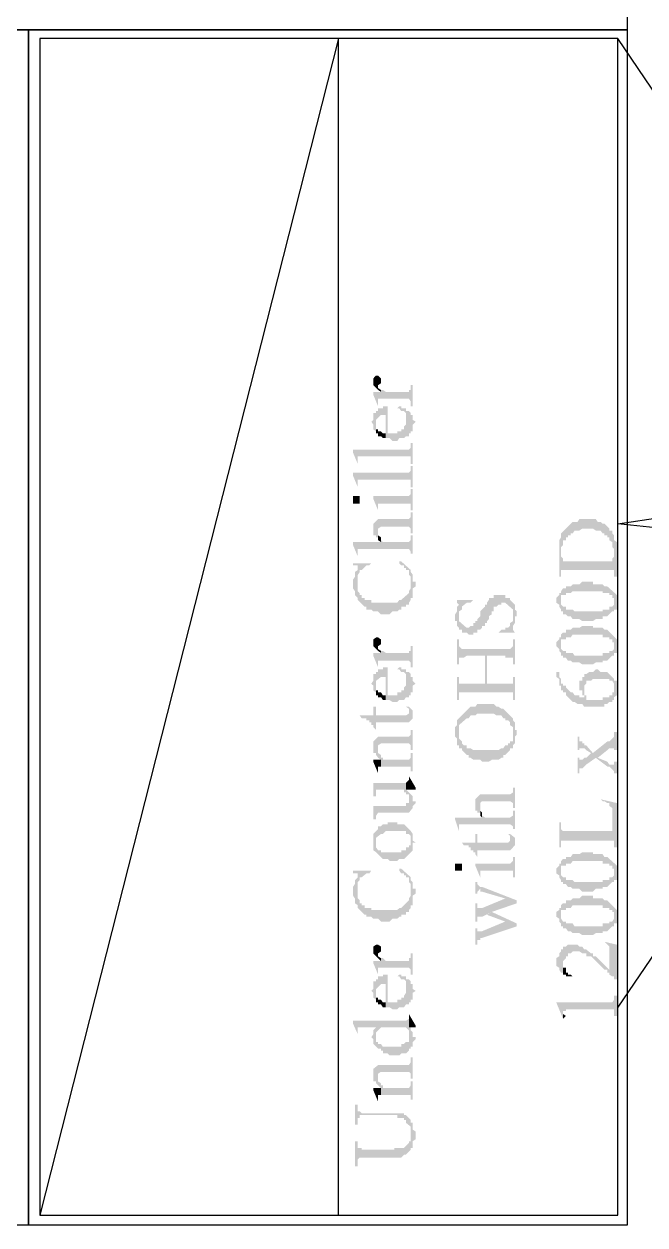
# Model space of a CAD drawing. Header units: millimetres. Extents: x 68727 to 319899, y -4876 to 265722.
# Drawn here: x 315421 to 316072, y 113856 to 115115 of the extents above; entities that cross this region are included whole.
import ezdxf

# ---------------------------------------------------------------- set-up
doc = ezdxf.new("R2010")
doc.units = ezdxf.units.MM
doc.layers.add('glass', color=151, linetype='Continuous')

# ---------------------------------------------------------------- blocks, each defined once
blk = doc.blocks.new('kitchen')
at = {"layer": 'glass', "linetype": 'Continuous', "lineweight": -3}
for points in [[(-26.44, 66.498), (-26.493, 66.463), (-26.493, 66.375), (-26.581, 66.463), (-26.581, 66.586), (-26.529, 66.639), (-26.493, 66.639), (-26.44, 66.586), (-26.44, 66.498)], [(-25.858, 66.075), (-25.894, 66.075), (-25.894, 66.163), (-25.929, 66.216), (-26.493, 66.216), (-26.493, 66.075), (-26.581, 66.287), (-26.581, 66.34), (-26.44, 66.34), (-26.44, 66.375), (-26.405, 66.375), (-26.352, 66.34), (-25.929, 66.34), (-25.929, 66.375), (-25.894, 66.375), (-25.894, 66.463), (-25.858, 66.463), (-25.858, 66.075)], [(-26.44, 66.34), (-26.493, 66.375), (-26.493, 66.41), (-26.44, 66.375), (-26.44, 66.34)], [(-25.929, 65.528), (-25.982, 65.528), (-26.017, 65.493), (-26.105, 65.493), (-26.141, 65.44), (-26.229, 65.44), (-26.282, 65.493), (-26.352, 65.493), (-26.352, 65.916), (-26.44, 65.916), (-26.529, 65.828), (-26.529, 65.616), (-26.581, 65.652), (-26.581, 65.74), (-26.617, 65.793), (-26.581, 65.828), (-26.581, 65.951), (-26.529, 65.951), (-26.529, 65.987), (-26.493, 65.987), (-26.493, 66.04), (-26.405, 66.04), (-26.405, 66.075), (-26.317, 66.075), (-26.317, 65.581), (-26.141, 65.581), (-26.141, 65.616), (-26.07, 65.616), (-26.07, 65.652), (-26.017, 65.652), (-26.017, 65.705), (-25.982, 65.74), (-25.982, 65.828), (-25.929, 65.528)], [(-25.805, 65.793), (-25.858, 65.74), (-25.858, 65.616), (-25.894, 65.616), (-25.894, 65.581), (-25.929, 65.581), (-25.929, 65.528), (-25.982, 65.828), (-25.982, 65.951), (-26.017, 65.987), (-26.07, 65.987), (-26.105, 66.04), (-26.141, 66.04), (-26.105, 66.075), (-26.07, 66.075), (-26.07, 66.04), (-25.982, 66.04), (-25.982, 65.987), (-25.929, 65.987), (-25.894, 65.951), (-25.894, 65.916), (-25.858, 65.916), (-25.858, 65.828), (-25.805, 65.793)], [(-26.352, 65.493), (-26.405, 65.493), (-26.44, 65.528), (-26.493, 65.528), (-26.493, 65.581), (-26.529, 65.581), (-26.529, 65.652), (-26.493, 65.652), (-26.493, 65.616), (-26.44, 65.616), (-26.405, 65.581), (-26.352, 65.581), (-26.352, 65.493)], [(-25.858, 65.017), (-25.894, 65.017), (-25.894, 65.158), (-26.864, 65.158), (-26.864, 65.017), (-26.952, 65.228), (-26.952, 65.281), (-25.929, 65.281), (-25.894, 65.316), (-25.894, 65.405), (-25.858, 65.405), (-25.858, 65.017)], [(-25.858, 64.593), (-25.894, 64.593), (-25.894, 64.734), (-26.864, 64.734), (-26.864, 64.593), (-26.952, 64.805), (-26.952, 64.858), (-25.929, 64.858), (-25.894, 64.893), (-25.894, 64.981), (-25.858, 64.981), (-25.858, 64.593)], [(-25.858, 64.17), (-25.894, 64.17), (-25.894, 64.293), (-26.493, 64.293), (-26.493, 64.17), (-26.581, 64.382), (-26.581, 64.435), (-25.929, 64.435), (-25.894, 64.47), (-25.894, 64.558), (-25.858, 64.558), (-25.858, 64.17)], [(-26.828, 64.293), (-26.952, 64.293), (-26.952, 64.435), (-26.828, 64.435), (-26.828, 64.293)], [(-25.858, 63.747), (-25.894, 63.747), (-25.894, 63.835), (-25.929, 63.87), (-26.44, 63.87), (-26.493, 63.835), (-26.493, 63.676), (-26.529, 63.676), (-26.529, 63.711), (-26.581, 63.711), (-26.581, 63.923), (-26.493, 64.011), (-25.929, 64.011), (-25.894, 64.046), (-25.894, 64.135), (-25.858, 64.135), (-25.858, 63.747)], [(-22.172, 63.464), (-22.207, 63.5), (-22.207, 63.588), (-22.26, 63.623), (-22.26, 63.676), (-22.295, 63.676), (-22.295, 63.711), (-22.348, 63.711), (-22.348, 63.747), (-22.383, 63.747), (-22.419, 63.8), (-22.507, 63.8), (-22.56, 63.835), (-22.754, 63.835), (-22.807, 63.8), (-22.895, 63.8), (-22.93, 63.747), (-22.966, 63.747), (-22.966, 63.711), (-23.018, 63.711), (-23.018, 63.676), (-23.054, 63.676), (-23.054, 63.623), (-23.107, 63.623), (-23.107, 63.535), (-23.142, 63.5), (-23.142, 63.747), (-22.93, 63.958), (-22.842, 63.958), (-22.807, 64.011), (-22.507, 64.011), (-22.472, 63.958), (-22.419, 63.958), (-22.383, 63.923), (-22.348, 63.923), (-22.26, 63.835), (-22.26, 63.8), (-22.207, 63.8), (-22.207, 63.747), (-22.172, 63.711), (-22.172, 63.464)], [(-25.858, 63.376), (-25.894, 63.376), (-25.894, 63.411), (-25.929, 63.464), (-26.864, 63.464), (-26.864, 63.323), (-26.952, 63.535), (-26.952, 63.588), (-26.44, 63.588), (-26.44, 63.623), (-26.405, 63.588), (-25.929, 63.588), (-25.894, 63.623), (-25.894, 63.711), (-25.858, 63.711), (-25.858, 63.376)], [(-26.44, 63.588), (-26.493, 63.623), (-26.493, 63.711), (-26.44, 63.676), (-26.44, 63.588)], [(-22.119, 62.953), (-22.172, 62.953), (-22.172, 63.076), (-23.142, 63.076), (-23.142, 62.953), (-23.177, 62.953), (-23.177, 63.623), (-23.142, 63.676), (-23.142, 63.323), (-23.107, 63.288), (-23.107, 63.235), (-22.207, 63.235), (-22.207, 63.288), (-22.172, 63.323), (-22.172, 63.623), (-22.119, 63.588), (-22.119, 62.953)], [(-26.617, 63.2), (-26.652, 63.165), (-26.705, 63.165), (-26.793, 63.076), (-26.828, 63.076), (-26.828, 63.041), (-26.864, 62.988), (-26.864, 63.165), (-26.952, 63.165), (-26.952, 63.2), (-26.617, 63.2)], [(-25.805, 62.776), (-25.858, 62.741), (-25.858, 62.565), (-25.894, 62.565), (-25.894, 62.953), (-25.929, 62.988), (-25.929, 63.076), (-25.982, 63.076), (-25.982, 63.112), (-26.017, 63.112), (-26.017, 63.165), (-26.07, 63.165), (-26.105, 63.2), (-26.105, 63.235), (-26.07, 63.235), (-25.894, 63.076), (-25.894, 63.041), (-25.858, 62.988), (-25.858, 62.865), (-25.805, 62.865), (-25.805, 62.776)], [(-25.894, 62.53), (-25.929, 62.477), (-25.929, 62.441), (-25.982, 62.441), (-25.982, 62.406), (-26.07, 62.406), (-26.07, 62.353), (-26.105, 62.353), (-26.141, 62.318), (-26.229, 62.318), (-26.282, 62.265), (-26.44, 62.265), (-26.493, 62.318), (-26.581, 62.318), (-26.617, 62.353), (-26.705, 62.353), (-26.705, 62.406), (-26.74, 62.406), (-26.864, 62.53), (-26.864, 62.565), (-26.917, 62.618), (-26.917, 62.688), (-26.952, 62.741), (-26.952, 62.9), (-26.917, 62.953), (-26.917, 63.041), (-26.864, 63.076), (-26.864, 62.688), (-26.828, 62.653), (-26.828, 62.618), (-26.793, 62.618), (-26.793, 62.565), (-26.74, 62.565), (-26.74, 62.53), (-26.617, 62.53), (-26.617, 62.477), (-26.141, 62.477), (-26.105, 62.53), (-26.07, 62.53), (-25.929, 62.653), (-25.929, 62.688), (-25.894, 62.741), (-25.894, 62.53)], [(-22.119, 62.353), (-22.172, 62.477), (-22.172, 62.565), (-22.207, 62.565), (-22.207, 62.618), (-22.26, 62.618), (-22.26, 62.653), (-22.383, 62.653), (-22.383, 62.688), (-22.93, 62.688), (-22.966, 62.653), (-23.054, 62.653), (-23.054, 62.618), (-23.142, 62.618), (-23.142, 62.353), (-23.177, 62.406), (-23.177, 62.441), (-23.23, 62.477), (-23.23, 62.565), (-23.177, 62.618), (-23.177, 62.653), (-23.142, 62.653), (-23.142, 62.688), (-23.107, 62.741), (-23.054, 62.741), (-23.054, 62.776), (-22.966, 62.776), (-22.93, 62.812), (-22.807, 62.812), (-22.754, 62.865), (-22.56, 62.865), (-22.56, 62.812), (-22.383, 62.812), (-22.348, 62.776), (-22.295, 62.776), (-22.119, 62.618), (-22.119, 62.353)], [(-24.747, 62.53), (-24.8, 62.477), (-24.871, 62.477), (-24.959, 62.406), (-24.959, 62.353), (-25.012, 62.318), (-25.012, 62.441), (-25.047, 62.477), (-25.047, 62.53), (-24.747, 62.53)], [(-23.953, 62.23), (-23.989, 62.23), (-23.989, 62.106), (-24.024, 62.053), (-24.024, 62.353), (-24.165, 62.477), (-24.236, 62.477), (-24.236, 62.441), (-24.288, 62.441), (-24.324, 62.406), (-24.377, 62.406), (-24.377, 62.318), (-24.412, 62.318), (-24.412, 62.265), (-24.465, 62.23), (-24.465, 62.177), (-24.5, 62.141), (-24.5, 62.106), (-24.535, 62.106), (-24.535, 62.053), (-24.588, 62.053), (-24.588, 62.018), (-24.624, 61.983), (-24.676, 61.983), (-24.676, 61.93), (-24.747, 61.93), (-24.747, 61.895), (-24.835, 61.895), (-24.871, 61.93), (-24.959, 61.93), (-24.959, 61.983), (-25.012, 61.983), (-25.012, 62.141), (-24.871, 62.018), (-24.835, 62.018), (-24.8, 62.053), (-24.747, 62.053), (-24.747, 62.106), (-24.712, 62.106), (-24.712, 62.141), (-24.676, 62.141), (-24.676, 62.177), (-24.624, 62.23), (-24.624, 62.318), (-24.535, 62.406), (-24.535, 62.441), (-24.5, 62.441), (-24.5, 62.477), (-24.465, 62.53), (-24.465, 62.565), (-24.377, 62.565), (-24.377, 62.618), (-24.165, 62.618), (-24.165, 62.565), (-24.077, 62.565), (-24.077, 62.53), (-23.989, 62.441), (-23.989, 62.353), (-23.953, 62.318), (-23.953, 62.23)], [(-22.119, 62.353), (-22.172, 62.353), (-22.172, 62.318), (-22.207, 62.318), (-22.295, 62.23), (-22.383, 62.23), (-22.383, 62.177), (-22.507, 62.177), (-22.56, 62.141), (-22.754, 62.141), (-22.807, 62.177), (-22.93, 62.177), (-22.966, 62.23), (-23.018, 62.23), (-23.054, 62.265), (-23.107, 62.265), (-23.107, 62.318), (-23.142, 62.318), (-23.142, 62.441), (-23.107, 62.406), (-23.054, 62.406), (-23.054, 62.353), (-22.93, 62.353), (-22.895, 62.318), (-22.383, 62.318), (-22.383, 62.353), (-22.26, 62.353), (-22.26, 62.406), (-22.207, 62.406), (-22.172, 62.441), (-22.172, 62.477), (-22.119, 62.353)], [(-25.012, 62.018), (-25.047, 62.053), (-25.047, 62.141), (-25.082, 62.141), (-25.082, 62.265), (-25.047, 62.318), (-25.047, 62.406), (-25.012, 62.441), (-25.012, 62.018)], [(-23.989, 61.93), (-24.288, 61.93), (-24.236, 61.983), (-24.165, 61.983), (-24.165, 62.018), (-24.112, 62.018), (-24.077, 62.053), (-24.077, 62.106), (-24.024, 62.141), (-24.024, 61.983), (-23.989, 61.93)], [(-22.119, 61.559), (-22.172, 61.683), (-22.172, 61.753), (-22.207, 61.753), (-22.207, 61.806), (-22.26, 61.806), (-22.26, 61.842), (-22.383, 61.842), (-22.383, 61.895), (-22.93, 61.895), (-22.966, 61.842), (-23.054, 61.842), (-23.054, 61.806), (-23.142, 61.806), (-23.142, 61.559), (-23.177, 61.595), (-23.177, 61.63), (-23.23, 61.683), (-23.23, 61.753), (-23.177, 61.806), (-23.177, 61.842), (-23.142, 61.842), (-23.142, 61.895), (-23.107, 61.93), (-23.054, 61.93), (-23.054, 61.983), (-22.966, 61.983), (-22.93, 62.018), (-22.807, 62.018), (-22.754, 62.053), (-22.56, 62.053), (-22.56, 62.018), (-22.383, 62.018), (-22.348, 61.983), (-22.295, 61.983), (-22.119, 61.806), (-22.119, 61.559)], [(-26.44, 61.718), (-26.493, 61.683), (-26.493, 61.595), (-26.581, 61.683), (-26.581, 61.806), (-26.529, 61.842), (-26.493, 61.842), (-26.44, 61.806), (-26.44, 61.718)], [(-25.858, 61.295), (-25.894, 61.295), (-25.894, 61.383), (-25.929, 61.418), (-26.493, 61.418), (-26.493, 61.295), (-26.581, 61.506), (-26.581, 61.559), (-26.44, 61.559), (-26.44, 61.595), (-26.405, 61.595), (-26.352, 61.559), (-25.929, 61.559), (-25.929, 61.595), (-25.894, 61.595), (-25.894, 61.683), (-25.858, 61.683), (-25.858, 61.295)], [(-26.44, 61.559), (-26.493, 61.595), (-26.493, 61.63), (-26.44, 61.595), (-26.44, 61.559)], [(-23.989, 61.348), (-24.024, 61.348), (-24.024, 61.471), (-24.165, 61.471), (-24.165, 61.506), (-24.5, 61.506), (-24.535, 60.995), (-24.535, 61.506), (-24.871, 61.506), (-24.923, 61.471), (-25.012, 61.471), (-25.012, 61.348), (-25.047, 61.348), (-25.047, 61.806), (-25.012, 61.806), (-25.012, 61.683), (-24.959, 61.63), (-24.077, 61.63), (-24.024, 61.683), (-24.024, 61.806), (-23.989, 61.806), (-23.989, 61.348)], [(-22.119, 61.559), (-22.172, 61.559), (-22.172, 61.506), (-22.207, 61.506), (-22.295, 61.418), (-22.383, 61.418), (-22.383, 61.383), (-22.507, 61.383), (-22.56, 61.348), (-22.754, 61.348), (-22.807, 61.383), (-22.93, 61.383), (-22.966, 61.418), (-23.018, 61.418), (-23.054, 61.471), (-23.107, 61.471), (-23.107, 61.506), (-23.142, 61.506), (-23.142, 61.63), (-23.107, 61.595), (-23.054, 61.595), (-23.054, 61.559), (-22.93, 61.559), (-22.895, 61.506), (-22.383, 61.506), (-22.383, 61.559), (-22.26, 61.559), (-22.26, 61.595), (-22.207, 61.595), (-22.172, 61.63), (-22.172, 61.683), (-22.119, 61.559)], [(-23.989, 60.695), (-24.024, 60.695), (-24.024, 60.836), (-25.012, 60.836), (-25.012, 60.695), (-25.047, 60.695), (-25.047, 61.118), (-25.012, 61.118), (-25.012, 60.995), (-24.535, 60.995), (-24.5, 61.506), (-24.5, 60.995), (-24.024, 60.995), (-24.024, 61.118), (-23.989, 61.118), (-23.989, 60.695)], [(-25.929, 60.748), (-25.982, 60.748), (-26.017, 60.695), (-26.105, 60.695), (-26.141, 60.66), (-26.229, 60.66), (-26.282, 60.695), (-26.352, 60.695), (-26.352, 61.118), (-26.44, 61.118), (-26.529, 61.048), (-26.529, 60.836), (-26.581, 60.871), (-26.581, 60.96), (-26.617, 60.995), (-26.581, 61.048), (-26.581, 61.171), (-26.529, 61.171), (-26.529, 61.207), (-26.493, 61.207), (-26.493, 61.26), (-26.405, 61.26), (-26.405, 61.295), (-26.317, 61.295), (-26.317, 60.783), (-26.141, 60.783), (-26.141, 60.836), (-26.07, 60.836), (-26.07, 60.871), (-26.017, 60.871), (-26.017, 60.924), (-25.982, 60.96), (-25.982, 61.048), (-25.929, 60.748)], [(-25.805, 60.995), (-25.858, 60.96), (-25.858, 60.836), (-25.894, 60.836), (-25.894, 60.783), (-25.929, 60.783), (-25.929, 60.748), (-25.982, 61.048), (-25.982, 61.171), (-26.017, 61.207), (-26.07, 61.207), (-26.105, 61.26), (-26.141, 61.26), (-26.105, 61.295), (-26.07, 61.295), (-26.07, 61.26), (-25.982, 61.26), (-25.982, 61.207), (-25.929, 61.207), (-25.894, 61.171), (-25.894, 61.118), (-25.858, 61.118), (-25.858, 61.048), (-25.805, 60.995)], [(-22.172, 60.695), (-22.207, 60.695), (-22.207, 60.66), (-22.26, 60.66), (-22.295, 60.625), (-22.348, 60.625), (-22.348, 60.572), (-22.719, 60.572), (-22.754, 60.625), (-22.842, 60.625), (-22.895, 60.66), (-22.93, 60.66), (-23.054, 60.783), (-23.054, 60.836), (-23.107, 60.836), (-23.107, 60.871), (-23.142, 60.871), (-23.142, 60.96), (-23.177, 60.96), (-23.177, 61.083), (-23.23, 61.118), (-23.23, 61.207), (-23.177, 61.207), (-23.177, 61.118), (-23.142, 61.083), (-23.142, 60.995), (-23.107, 60.995), (-23.107, 60.96), (-23.054, 60.96), (-23.054, 60.924), (-22.966, 60.836), (-22.93, 60.836), (-22.895, 60.783), (-22.807, 60.783), (-22.807, 60.748), (-22.719, 60.748), (-22.719, 60.783), (-22.683, 60.783), (-22.683, 60.695), (-22.383, 60.695), (-22.383, 60.748), (-22.26, 60.748), (-22.26, 60.783), (-22.207, 60.783), (-22.207, 60.836), (-22.172, 60.836), (-22.172, 60.695)], [(-22.119, 60.783), (-22.172, 60.748), (-22.172, 60.995), (-22.207, 61.048), (-22.26, 61.048), (-22.26, 61.083), (-22.56, 61.083), (-22.595, 61.048), (-22.683, 61.048), (-22.683, 60.995), (-22.719, 60.96), (-22.719, 61.171), (-22.683, 61.171), (-22.63, 61.207), (-22.56, 61.207), (-22.507, 61.26), (-22.472, 61.26), (-22.419, 61.207), (-22.295, 61.207), (-22.172, 61.083), (-22.172, 61.048), (-22.119, 61.048), (-22.119, 60.783)], [(-22.719, 60.783), (-22.754, 60.783), (-22.754, 60.871), (-22.807, 60.871), (-22.807, 61.048), (-22.754, 61.048), (-22.754, 61.118), (-22.719, 61.118), (-22.719, 60.783)], [(-26.352, 60.695), (-26.405, 60.695), (-26.44, 60.748), (-26.493, 60.748), (-26.493, 60.783), (-26.529, 60.783), (-26.529, 60.871), (-26.493, 60.871), (-26.493, 60.836), (-26.44, 60.836), (-26.405, 60.783), (-26.352, 60.783), (-26.352, 60.695)], [(-25.929, 60.289), (-26.529, 60.289), (-26.529, 60.148), (-26.581, 60.201), (-26.581, 60.236), (-26.617, 60.236), (-26.617, 60.289), (-26.652, 60.289), (-26.652, 60.325), (-26.705, 60.325), (-26.705, 60.36), (-26.793, 60.36), (-26.828, 60.413), (-26.581, 60.413), (-26.581, 60.572), (-26.529, 60.572), (-26.529, 60.413), (-25.982, 60.413), (-25.929, 60.448), (-25.929, 60.289)], [(-25.858, 60.36), (-25.929, 60.289), (-25.929, 60.536), (-25.982, 60.572), (-25.929, 60.572), (-25.858, 60.501), (-25.858, 60.36)], [(-24.024, 60.201), (-24.077, 60.236), (-24.077, 60.289), (-24.112, 60.325), (-24.165, 60.325), (-24.165, 60.36), (-24.2, 60.36), (-24.236, 60.413), (-24.324, 60.413), (-24.377, 60.448), (-24.676, 60.448), (-24.712, 60.413), (-24.8, 60.413), (-24.835, 60.36), (-24.871, 60.36), (-25.012, 60.236), (-25.012, 60.113), (-25.047, 59.866), (-25.047, 59.99), (-25.082, 60.025), (-25.082, 60.201), (-25.047, 60.236), (-25.047, 60.325), (-24.8, 60.572), (-24.712, 60.572), (-24.676, 60.625), (-24.377, 60.625), (-24.324, 60.572), (-24.288, 60.572), (-24.236, 60.536), (-24.2, 60.536), (-24.024, 60.36), (-24.024, 60.201)], [(-23.953, 60.06), (-23.989, 60.025), (-23.989, 59.901), (-24.024, 59.866), (-24.024, 59.813), (-24.077, 59.813), (-24.077, 59.778), (-24.165, 59.69), (-24.2, 59.69), (-24.2, 59.637), (-24.236, 59.637), (-24.288, 59.601), (-24.412, 59.601), (-24.465, 59.566), (-24.588, 59.566), (-24.624, 59.601), (-24.747, 59.601), (-24.8, 59.637), (-24.835, 59.637), (-24.835, 59.69), (-24.871, 59.69), (-24.959, 59.778), (-24.959, 59.813), (-25.012, 59.813), (-25.012, 59.866), (-25.047, 59.866), (-25.012, 60.113), (-25.012, 59.99), (-24.959, 59.937), (-24.959, 59.901), (-24.923, 59.866), (-24.871, 59.866), (-24.871, 59.813), (-24.8, 59.813), (-24.747, 59.778), (-24.288, 59.778), (-24.236, 59.813), (-24.2, 59.813), (-24.165, 59.866), (-24.112, 59.866), (-24.112, 59.901), (-24.077, 59.901), (-24.077, 59.937), (-24.024, 59.937), (-24.024, 60.325), (-23.989, 60.289), (-23.989, 60.148), (-23.953, 60.148), (-23.953, 60.06)], [(-25.858, 59.778), (-25.894, 59.778), (-25.894, 59.866), (-25.929, 59.901), (-26.44, 59.901), (-26.493, 59.866), (-26.493, 59.637), (-26.529, 59.69), (-26.529, 59.725), (-26.581, 59.725), (-26.581, 59.937), (-26.493, 60.025), (-25.929, 60.025), (-25.894, 60.06), (-25.894, 60.148), (-25.858, 60.148), (-25.858, 59.778)], [(-22.119, 59.778), (-22.172, 59.778), (-22.172, 59.813), (-22.26, 59.813), (-22.295, 59.778), (-22.472, 59.637), (-22.507, 59.637), (-22.683, 59.513), (-22.754, 59.443), (-22.807, 59.443), (-22.807, 59.355), (-22.842, 59.355), (-22.842, 59.637), (-22.807, 59.637), (-22.807, 59.601), (-22.754, 59.601), (-22.719, 59.637), (-22.683, 59.637), (-22.595, 59.725), (-22.56, 59.725), (-22.295, 59.937), (-22.26, 59.937), (-22.172, 60.025), (-22.172, 60.113), (-22.119, 60.113), (-22.119, 59.778)], [(-22.56, 59.725), (-22.595, 59.725), (-22.683, 59.778), (-22.719, 59.813), (-22.807, 59.813), (-22.807, 59.778), (-22.842, 59.778), (-22.842, 60.025), (-22.807, 60.025), (-22.807, 59.937), (-22.754, 59.937), (-22.754, 59.901), (-22.719, 59.901), (-22.719, 59.866), (-22.683, 59.866), (-22.56, 59.725)], [(-25.858, 59.39), (-25.894, 59.39), (-25.894, 59.478), (-26.44, 59.478), (-26.44, 59.601), (-26.493, 59.637), (-26.493, 59.725), (-26.44, 59.69), (-26.44, 59.637), (-26.405, 59.637), (-26.405, 59.601), (-25.929, 59.601), (-25.894, 59.637), (-25.894, 59.725), (-25.858, 59.725), (-25.858, 59.39)], [(-22.119, 59.355), (-22.172, 59.355), (-22.172, 59.39), (-22.26, 59.478), (-22.295, 59.478), (-22.507, 59.637), (-22.472, 59.637), (-22.295, 59.566), (-22.26, 59.513), (-22.172, 59.513), (-22.172, 59.566), (-22.119, 59.566), (-22.119, 59.355)], [(-26.44, 59.478), (-26.493, 59.478), (-26.493, 59.355), (-26.581, 59.566), (-26.581, 59.601), (-26.44, 59.601), (-26.44, 59.478)], [(-25.929, 58.966), (-25.982, 58.966), (-25.982, 59.002), (-26.017, 59.002), (-26.017, 59.055), (-26.529, 59.055), (-26.529, 58.931), (-26.581, 58.931), (-26.581, 59.178), (-25.982, 59.178), (-25.982, 59.055), (-25.929, 59.002), (-25.929, 58.966)], [(-25.805, 59.055), (-25.982, 59.055), (-25.982, 59.178), (-25.929, 59.231), (-25.929, 59.302), (-25.805, 59.09), (-25.805, 59.055)], [(-25.805, 58.808), (-25.858, 58.755), (-25.858, 58.72), (-25.929, 58.631), (-26.493, 58.631), (-26.529, 58.578), (-26.529, 58.508), (-26.581, 58.508), (-26.581, 58.755), (-25.982, 58.755), (-25.982, 58.808), (-25.929, 58.808), (-25.929, 59.002), (-25.858, 58.931), (-25.858, 58.843), (-25.805, 58.843), (-25.805, 58.808)], [(-23.989, 58.72), (-24.024, 58.72), (-24.024, 58.808), (-24.077, 58.843), (-24.588, 58.843), (-24.624, 58.808), (-24.624, 58.631), (-24.676, 58.631), (-24.676, 58.667), (-24.712, 58.667), (-24.712, 58.878), (-24.624, 58.966), (-24.077, 58.966), (-24.024, 59.002), (-24.024, 59.09), (-23.989, 59.09), (-23.989, 58.72)], [(-22.119, 57.996), (-22.172, 57.996), (-22.172, 58.12), (-22.207, 58.455), (-22.207, 58.72), (-22.26, 58.755), (-22.26, 58.808), (-22.295, 58.808), (-22.348, 58.843), (-22.383, 58.843), (-22.419, 58.878), (-22.119, 58.808), (-22.119, 57.996)], [(-23.989, 58.331), (-24.024, 58.331), (-24.024, 58.384), (-24.077, 58.42), (-25.012, 58.42), (-25.012, 58.296), (-25.082, 58.508), (-25.082, 58.543), (-24.588, 58.543), (-24.588, 58.578), (-24.535, 58.543), (-24.077, 58.543), (-24.024, 58.578), (-24.024, 58.667), (-23.989, 58.667), (-23.989, 58.331)], [(-24.588, 58.543), (-24.624, 58.578), (-24.624, 58.667), (-24.588, 58.631), (-24.588, 58.543)], [(-25.894, 58.208), (-25.929, 58.243), (-25.982, 58.243), (-25.982, 58.296), (-26.352, 58.296), (-26.405, 58.243), (-26.44, 58.243), (-26.529, 58.173), (-26.529, 57.908), (-26.581, 57.943), (-26.581, 58.243), (-26.493, 58.331), (-26.493, 58.384), (-26.44, 58.384), (-26.405, 58.42), (-26.317, 58.42), (-26.317, 58.455), (-26.141, 58.455), (-26.141, 58.42), (-26.017, 58.42), (-25.894, 58.296), (-25.894, 58.208)], [(-25.805, 58.085), (-25.858, 58.085), (-25.858, 57.943), (-26.017, 57.785), (-26.105, 57.785), (-26.141, 57.749), (-26.282, 57.749), (-26.317, 57.785), (-26.405, 57.785), (-26.529, 57.908), (-26.529, 57.996), (-26.493, 57.943), (-26.44, 57.943), (-26.44, 57.908), (-26.07, 57.908), (-26.07, 57.943), (-25.982, 57.943), (-25.982, 57.996), (-25.929, 57.996), (-25.929, 58.032), (-25.894, 58.032), (-25.894, 58.296), (-25.858, 58.243), (-25.858, 58.12), (-25.805, 58.085)], [(-22.172, 58.12), (-23.142, 58.12), (-23.142, 57.996), (-23.177, 57.996), (-23.177, 58.455), (-23.142, 58.455), (-23.142, 58.331), (-23.107, 58.296), (-22.207, 58.296), (-22.207, 58.455), (-22.172, 58.12)], [(-24.077, 57.943), (-24.676, 57.943), (-24.676, 57.82), (-24.712, 57.873), (-24.712, 57.908), (-24.747, 57.908), (-24.747, 57.943), (-24.8, 57.943), (-24.8, 57.996), (-24.835, 57.996), (-24.835, 58.032), (-24.923, 58.032), (-24.959, 58.085), (-24.712, 58.085), (-24.712, 58.243), (-24.676, 58.243), (-24.676, 58.085), (-24.112, 58.085), (-24.077, 58.12), (-24.077, 57.943)], [(-23.989, 58.032), (-24.077, 57.943), (-24.077, 58.208), (-24.112, 58.243), (-24.077, 58.243), (-23.989, 58.173), (-23.989, 58.032)], [(-22.119, 57.397), (-22.172, 57.52), (-22.172, 57.608), (-22.207, 57.608), (-22.207, 57.661), (-22.26, 57.661), (-22.26, 57.696), (-22.383, 57.696), (-22.383, 57.749), (-22.93, 57.749), (-22.966, 57.696), (-23.054, 57.696), (-23.054, 57.661), (-23.142, 57.661), (-23.142, 57.397), (-23.177, 57.45), (-23.177, 57.485), (-23.23, 57.52), (-23.23, 57.608), (-23.177, 57.661), (-23.177, 57.696), (-23.142, 57.696), (-23.142, 57.749), (-23.107, 57.785), (-23.054, 57.785), (-23.054, 57.82), (-22.966, 57.82), (-22.93, 57.873), (-22.807, 57.873), (-22.754, 57.908), (-22.56, 57.908), (-22.56, 57.873), (-22.383, 57.873), (-22.348, 57.82), (-22.295, 57.82), (-22.119, 57.661), (-22.119, 57.397)], [(-24.959, 57.573), (-25.082, 57.573), (-25.082, 57.696), (-24.959, 57.696), (-24.959, 57.573)], [(-23.989, 57.45), (-24.024, 57.45), (-24.024, 57.573), (-24.624, 57.573), (-24.624, 57.45), (-24.712, 57.661), (-24.712, 57.696), (-24.077, 57.696), (-24.024, 57.749), (-24.024, 57.82), (-23.989, 57.82), (-23.989, 57.45)], [(-26.617, 57.573), (-26.652, 57.52), (-26.705, 57.52), (-26.793, 57.45), (-26.828, 57.45), (-26.828, 57.397), (-26.864, 57.361), (-26.864, 57.52), (-26.952, 57.52), (-26.952, 57.573), (-26.617, 57.573)], [(-25.894, 56.885), (-25.929, 56.85), (-25.929, 56.815), (-25.982, 56.815), (-25.982, 56.762), (-26.07, 56.762), (-26.07, 56.726), (-26.105, 56.726), (-26.141, 56.691), (-26.229, 56.691), (-26.282, 56.638), (-26.44, 56.638), (-26.493, 56.691), (-26.581, 56.691), (-26.617, 56.726), (-26.705, 56.726), (-26.705, 56.762), (-26.74, 56.762), (-26.864, 56.885), (-26.864, 56.938), (-26.917, 56.973), (-26.917, 57.061), (-26.952, 57.114), (-26.952, 57.273), (-26.917, 57.326), (-26.917, 57.397), (-26.864, 57.45), (-26.864, 57.061), (-26.828, 57.026), (-26.828, 56.973), (-26.793, 56.973), (-26.793, 56.938), (-26.74, 56.938), (-26.74, 56.885), (-26.617, 56.885), (-26.617, 56.85), (-26.141, 56.85), (-26.105, 56.885), (-26.07, 56.885), (-25.929, 57.026), (-25.929, 57.061), (-25.894, 57.114), (-25.894, 56.885)], [(-25.805, 57.15), (-25.858, 57.114), (-25.858, 56.938), (-25.894, 56.938), (-25.894, 57.326), (-25.929, 57.361), (-25.929, 57.45), (-25.982, 57.45), (-25.982, 57.485), (-26.017, 57.485), (-26.017, 57.52), (-26.07, 57.52), (-26.105, 57.573), (-26.105, 57.608), (-26.07, 57.608), (-25.894, 57.45), (-25.894, 57.397), (-25.858, 57.361), (-25.858, 57.238), (-25.805, 57.238), (-25.805, 57.15)], [(-22.119, 57.397), (-22.172, 57.397), (-22.172, 57.361), (-22.207, 57.361), (-22.295, 57.273), (-22.383, 57.273), (-22.383, 57.238), (-22.507, 57.238), (-22.56, 57.185), (-22.754, 57.185), (-22.807, 57.238), (-22.93, 57.238), (-22.966, 57.273), (-23.018, 57.273), (-23.054, 57.326), (-23.107, 57.326), (-23.107, 57.361), (-23.142, 57.361), (-23.142, 57.485), (-23.107, 57.45), (-23.054, 57.45), (-23.054, 57.397), (-22.93, 57.397), (-22.895, 57.361), (-22.383, 57.361), (-22.383, 57.397), (-22.26, 57.397), (-22.26, 57.45), (-22.207, 57.45), (-22.172, 57.485), (-22.172, 57.52), (-22.119, 57.397)], [(-23.953, 56.973), (-24.165, 57.061), (-24.588, 57.185), (-24.624, 57.185), (-24.624, 57.238), (-24.676, 57.185), (-24.676, 57.15), (-24.712, 57.15), (-24.712, 57.361), (-24.676, 57.361), (-24.676, 57.326), (-24.624, 57.273), (-24.588, 57.273), (-23.953, 57.026), (-23.953, 56.973)], [(-23.953, 56.973), (-24.412, 56.815), (-24.588, 56.726), (-24.676, 56.726), (-24.676, 56.638), (-24.712, 56.638), (-24.712, 56.973), (-24.676, 56.973), (-24.676, 56.885), (-24.588, 56.885), (-24.165, 57.061), (-23.953, 56.973)], [(-22.119, 56.603), (-22.172, 56.726), (-22.172, 56.815), (-22.207, 56.815), (-22.207, 56.85), (-22.26, 56.85), (-22.26, 56.885), (-22.383, 56.885), (-22.383, 56.938), (-22.93, 56.938), (-22.966, 56.885), (-23.054, 56.885), (-23.054, 56.85), (-23.142, 56.85), (-23.142, 56.603), (-23.177, 56.638), (-23.177, 56.691), (-23.23, 56.726), (-23.23, 56.815), (-23.177, 56.85), (-23.177, 56.885), (-23.142, 56.885), (-23.142, 56.938), (-23.107, 56.973), (-23.054, 56.973), (-23.054, 57.026), (-22.966, 57.026), (-22.93, 57.061), (-22.807, 57.061), (-22.754, 57.114), (-22.56, 57.114), (-22.56, 57.061), (-22.383, 57.061), (-22.348, 57.026), (-22.295, 57.026), (-22.119, 56.85), (-22.119, 56.603)], [(-23.953, 56.55), (-24.165, 56.638), (-24.5, 56.762), (-24.412, 56.815), (-23.953, 56.603), (-23.953, 56.55)], [(-23.953, 56.55), (-24.588, 56.338), (-24.624, 56.338), (-24.624, 56.303), (-24.676, 56.303), (-24.676, 56.215), (-24.712, 56.215), (-24.712, 56.515), (-24.676, 56.515), (-24.676, 56.462), (-24.588, 56.462), (-24.165, 56.638), (-23.953, 56.55)], [(-22.119, 56.603), (-22.172, 56.603), (-22.172, 56.55), (-22.207, 56.55), (-22.295, 56.462), (-22.383, 56.462), (-22.383, 56.426), (-22.507, 56.426), (-22.56, 56.391), (-22.754, 56.391), (-22.807, 56.426), (-22.93, 56.426), (-22.966, 56.462), (-23.018, 56.462), (-23.054, 56.515), (-23.107, 56.515), (-23.107, 56.55), (-23.142, 56.55), (-23.142, 56.691), (-23.107, 56.638), (-23.054, 56.638), (-23.054, 56.603), (-22.93, 56.603), (-22.895, 56.55), (-22.383, 56.55), (-22.383, 56.603), (-22.26, 56.603), (-22.26, 56.638), (-22.207, 56.638), (-22.172, 56.691), (-22.172, 56.726), (-22.119, 56.603)], [(-26.44, 56.091), (-26.493, 56.056), (-26.493, 55.968), (-26.581, 56.056), (-26.581, 56.18), (-26.529, 56.215), (-26.493, 56.215), (-26.44, 56.18), (-26.44, 56.091)], [(-22.26, 55.703), (-22.295, 55.703), (-22.295, 55.756), (-22.348, 55.756), (-22.595, 56.003), (-22.683, 56.003), (-22.683, 56.056), (-22.754, 56.056), (-22.807, 56.091), (-22.93, 56.091), (-22.966, 56.056), (-23.018, 56.056), (-23.018, 56.003), (-23.054, 56.003), (-23.054, 55.968), (-23.107, 55.915), (-23.107, 55.703), (-23.142, 55.703), (-23.177, 55.756), (-23.177, 55.791), (-23.23, 55.827), (-23.23, 55.968), (-23.177, 56.003), (-23.177, 56.056), (-23.142, 56.091), (-23.142, 56.127), (-23.107, 56.127), (-23.107, 56.18), (-23.054, 56.18), (-23.018, 56.215), (-22.842, 56.215), (-22.807, 56.18), (-22.754, 56.18), (-22.719, 56.127), (-22.683, 56.127), (-22.595, 56.056), (-22.56, 56.056), (-22.56, 56.003), (-22.507, 56.003), (-22.26, 55.756), (-22.26, 55.703)], [(-22.119, 55.58), (-22.172, 55.58), (-22.172, 55.633), (-22.207, 55.633), (-22.26, 55.668), (-22.26, 56.18), (-22.348, 56.268), (-22.119, 56.215), (-22.119, 55.58)], [(-25.858, 55.668), (-25.894, 55.668), (-25.894, 55.756), (-25.929, 55.791), (-26.493, 55.791), (-26.493, 55.668), (-26.581, 55.88), (-26.581, 55.915), (-26.44, 55.915), (-26.44, 55.968), (-26.405, 55.968), (-26.352, 55.915), (-25.929, 55.915), (-25.929, 55.968), (-25.894, 55.968), (-25.894, 56.056), (-25.858, 56.056), (-25.858, 55.668)], [(-26.44, 55.915), (-26.493, 55.968), (-26.493, 56.003), (-26.44, 55.968), (-26.44, 55.915)], [(-25.929, 55.121), (-25.982, 55.121), (-26.017, 55.068), (-26.105, 55.068), (-26.141, 55.033), (-26.229, 55.033), (-26.282, 55.068), (-26.352, 55.068), (-26.352, 55.492), (-26.44, 55.492), (-26.529, 55.403), (-26.529, 55.209), (-26.581, 55.245), (-26.581, 55.333), (-26.617, 55.368), (-26.581, 55.403), (-26.581, 55.545), (-26.529, 55.545), (-26.529, 55.58), (-26.493, 55.58), (-26.493, 55.633), (-26.405, 55.633), (-26.405, 55.668), (-26.317, 55.668), (-26.317, 55.156), (-26.141, 55.156), (-26.141, 55.209), (-26.07, 55.209), (-26.07, 55.245), (-26.017, 55.245), (-26.017, 55.28), (-25.982, 55.333), (-25.982, 55.403), (-25.929, 55.121)], [(-25.805, 55.368), (-25.858, 55.333), (-25.858, 55.209), (-25.894, 55.209), (-25.894, 55.156), (-25.929, 55.156), (-25.929, 55.121), (-25.982, 55.403), (-25.982, 55.545), (-26.017, 55.58), (-26.07, 55.58), (-26.105, 55.633), (-26.141, 55.633), (-26.105, 55.668), (-26.07, 55.668), (-26.07, 55.633), (-25.982, 55.633), (-25.982, 55.58), (-25.929, 55.58), (-25.894, 55.545), (-25.894, 55.492), (-25.858, 55.492), (-25.858, 55.403), (-25.805, 55.368)], [(-22.93, 55.633), (-23.054, 55.633), (-23.054, 55.668), (-23.107, 55.668), (-23.107, 55.791), (-23.054, 55.791), (-23.054, 55.703), (-23.018, 55.703), (-23.018, 55.668), (-22.966, 55.668), (-22.93, 55.633)], [(-26.352, 55.068), (-26.405, 55.068), (-26.44, 55.121), (-26.493, 55.121), (-26.493, 55.156), (-26.529, 55.156), (-26.529, 55.245), (-26.493, 55.245), (-26.493, 55.209), (-26.44, 55.209), (-26.405, 55.156), (-26.352, 55.156), (-26.352, 55.068)], [(-22.119, 54.91), (-22.172, 54.91), (-22.172, 55.033), (-23.054, 55.033), (-23.054, 54.998), (-23.107, 54.998), (-23.107, 54.857), (-23.23, 55.156), (-22.207, 55.156), (-22.172, 55.209), (-22.172, 55.28), (-22.119, 55.28), (-22.119, 54.91)], [(-25.805, 54.486), (-25.858, 54.433), (-25.858, 54.345), (-25.894, 54.345), (-25.894, 54.31), (-25.929, 54.31), (-25.929, 54.645), (-25.982, 54.698), (-26.44, 54.698), (-26.529, 54.61), (-26.529, 54.698), (-26.864, 54.698), (-26.864, 54.574), (-26.952, 54.768), (-26.952, 54.821), (-25.982, 54.821), (-25.929, 54.857), (-25.929, 54.698), (-25.894, 54.698), (-25.894, 54.645), (-25.858, 54.61), (-25.858, 54.521), (-25.805, 54.521), (-25.805, 54.486)], [(-25.805, 54.698), (-25.929, 54.698), (-25.929, 54.945), (-25.805, 54.733), (-25.805, 54.698)], [(-23.054, 54.91), (-23.107, 54.857), (-23.107, 54.945), (-23.054, 54.91)], [(-26.529, 54.521), (-26.581, 54.398), (-26.581, 54.486), (-26.617, 54.521), (-26.581, 54.574), (-26.581, 54.645), (-26.529, 54.698), (-26.529, 54.521)], [(-25.929, 54.275), (-25.982, 54.222), (-26.07, 54.222), (-26.105, 54.186), (-26.282, 54.186), (-26.317, 54.222), (-26.405, 54.222), (-26.405, 54.275), (-26.44, 54.275), (-26.44, 54.31), (-26.493, 54.31), (-26.581, 54.398), (-26.529, 54.521), (-26.529, 54.433), (-26.493, 54.433), (-26.493, 54.398), (-26.44, 54.398), (-26.405, 54.345), (-26.07, 54.345), (-26.07, 54.398), (-26.017, 54.398), (-25.982, 54.433), (-25.929, 54.433), (-25.929, 54.275)], [(-25.858, 53.763), (-25.894, 53.763), (-25.894, 53.851), (-25.929, 53.886), (-26.44, 53.886), (-26.493, 53.851), (-26.493, 53.64), (-26.529, 53.675), (-26.529, 53.71), (-26.581, 53.71), (-26.581, 53.939), (-26.493, 54.01), (-25.929, 54.01), (-25.894, 54.063), (-25.894, 54.151), (-25.858, 54.151), (-25.858, 53.763)], [(-25.858, 53.375), (-25.894, 53.375), (-25.894, 53.463), (-26.44, 53.463), (-26.44, 53.587), (-26.493, 53.64), (-26.493, 53.71), (-26.44, 53.675), (-26.44, 53.64), (-26.405, 53.64), (-26.405, 53.587), (-25.929, 53.587), (-25.894, 53.64), (-25.894, 53.71), (-25.858, 53.71), (-25.858, 53.375)], [(-26.44, 53.463), (-26.493, 53.463), (-26.493, 53.34), (-26.581, 53.551), (-26.581, 53.587), (-26.44, 53.587), (-26.44, 53.463)], [(-25.894, 52.881), (-25.982, 52.952), (-25.982, 53.005), (-26.017, 53.005), (-26.017, 53.04), (-26.141, 53.04), (-26.141, 53.093), (-26.828, 53.093), (-26.828, 53.04), (-26.864, 53.04), (-26.864, 52.916), (-26.917, 52.916), (-26.917, 53.287), (-26.864, 53.287), (-26.864, 53.163), (-26.828, 53.163), (-26.793, 53.128), (-26.017, 53.128), (-26.017, 53.093), (-25.982, 53.093), (-25.894, 53.005), (-25.894, 52.881)], [(-25.805, 52.652), (-25.858, 52.616), (-25.858, 52.493), (-25.894, 52.493), (-25.894, 52.458), (-25.982, 52.37), (-26.017, 52.37), (-26.07, 52.317), (-26.828, 52.317), (-26.864, 52.281), (-26.864, 52.158), (-26.917, 52.158), (-26.917, 52.616), (-26.864, 52.616), (-26.864, 52.493), (-26.793, 52.493), (-26.793, 52.458), (-26.193, 52.458), (-26.193, 52.493), (-26.017, 52.493), (-25.929, 52.581), (-25.929, 52.616), (-25.894, 52.616), (-25.894, 52.952), (-25.858, 52.952), (-25.858, 52.828), (-25.805, 52.793), (-25.805, 52.652)]]:
    blk.add_hatch(color=256, dxfattribs=at).paths.add_polyline_path(points)
at = {"layer": 'glass', "lineweight": -3}
for p, q in [((-21.925, 72.972), (-21.925, 83.943)), ((-43.815, 72.972), (-21.925, 72.972)), ((-32.896, 72.972), (-43.815, 72.972)), ((-21.925, 72.972), (-32.896, 72.972)), ((-32.896, 72.972), (-32.896, 51.082)), ((-32.896, 51.082), (-32.896, 72.972)), ((-22.101, 72.813), (-32.685, 72.813)), ((-32.685, 72.813), (-32.685, 51.258)), ((-27.216, 72.813), (-32.685, 51.258)), ((-27.216, 51.258), (-27.216, 72.813)), ((-22.101, 51.258), (-22.101, 72.813)), ((-17.392, 65.81), (-22.101, 72.813)), ((-21.925, 51.082), (-21.925, 72.972)), ((-22.101, 63.923), (-21.29, 64.046)), ((-21.29, 63.835), (-22.101, 63.923)), ((-17.392, 62.053), (-22.101, 55.068)), ((-32.685, 51.258), (-22.101, 51.258)), ((-43.815, 51.082), (-32.896, 51.082)), ((-32.896, 51.082), (-21.925, 51.082))]:
    blk.add_line(p, q, dxfattribs=at)

msp = doc.modelspace()

# ---------------------------------------------------------------- block references
at = {"xscale": 57.26691736061191, "yscale": 57.26691736061191, "zscale": 57.26691736061191}
msp.add_blockref('kitchen', (317308.9, 110930.6), dxfattribs=at)

doc.saveas('drawing.dxf')
